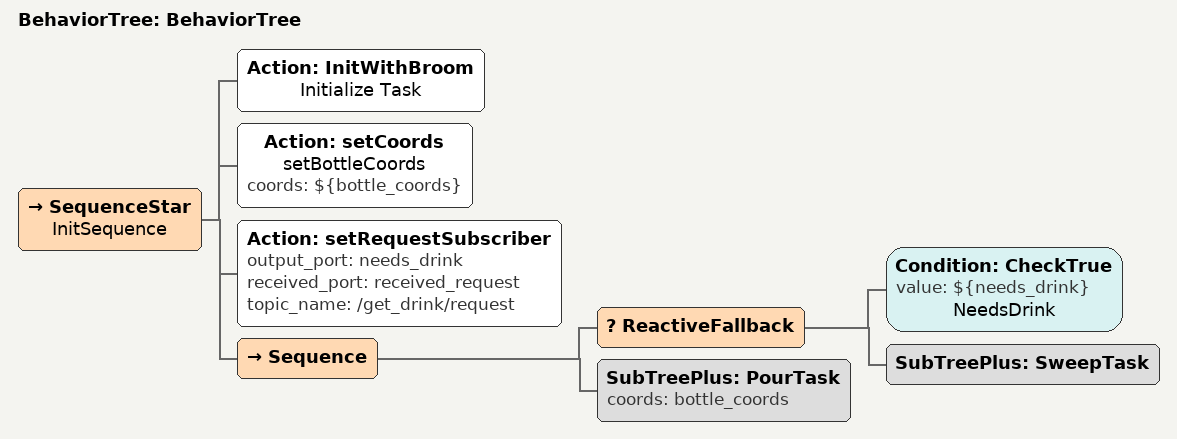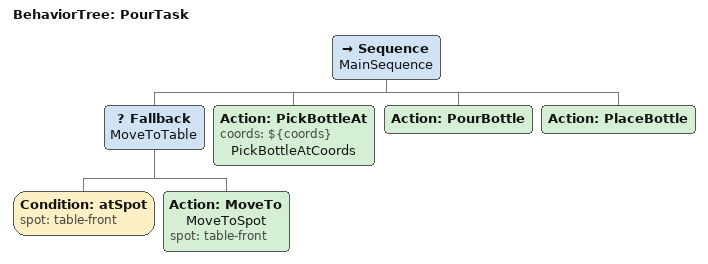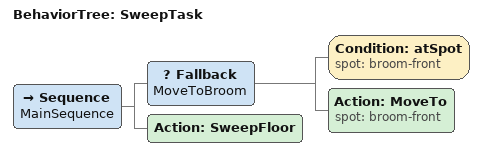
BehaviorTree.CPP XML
<?xml version="1.0"?>
<root main_tree_to_execute="BehaviorTree">
    <BehaviorTree ID="BehaviorTree">
        <SequenceStar name="InitSequence">
            <Action ID="InitWithBroom" name="Initialize Task"/>
            <Action ID="setCoords" name="setBottleCoords" coords="${bottle_coords}"/>
            <Action ID="setRequestSubscriber" output_port="needs_drink" received_port="received_request" topic_name="/get_drink/request"/>
            <Sequence>
                <ReactiveFallback>
                    <Condition ID="CheckTrue" value="${needs_drink}" name="NeedsDrink"/>
                    <SubTreePlus ID="SweepTask"/>
                </ReactiveFallback>
                <SubTreePlus ID="PourTask" coords="bottle_coords"/>
            </Sequence>
        </SequenceStar>
    </BehaviorTree>
    <BehaviorTree ID="PourTask">
        <Sequence name="MainSequence">
            <Fallback name="MoveToTable">
                <Condition ID="atSpot" spot="table-front"/>
                <Action ID="MoveTo" name="MoveToSpot" spot="table-front"/>
            </Fallback>
            <Action ID="PickBottleAt" coords="${coords}" name="PickBottleAtCoords"/>
            <Action ID="PourBottle"/>
            <Action ID="PlaceBottle"/>
        </Sequence>
    </BehaviorTree>
    <BehaviorTree ID="SweepTask">
        <Sequence name="MainSequence">
            <Fallback name="MoveToBroom">
                <Condition ID="atSpot" spot="broom-front"/>
                <Action ID="MoveTo" spot="broom-front"/>
            </Fallback>
            <Action ID="SweepFloor"/>
        </Sequence>
    </BehaviorTree>
</root>
